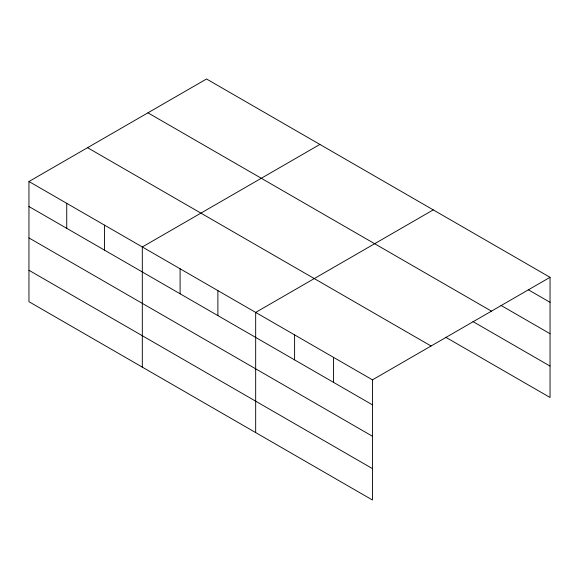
<?xml version="1.0" encoding="UTF-8"?>
<svg xmlns="http://www.w3.org/2000/svg" width="579" height="579" viewBox="0 0 579 579"><rect width="100%" height="100%" fill="white"/><g stroke="black" fill="none" stroke-linecap="round" stroke-linejoin="round"><path stroke-width="0.87" d="M28.95 181.517L372.463 379.846L372.463 500.01L28.95 301.688L28.95 181.517L206.537 78.99L550.05 277.312L550.05 397.484L445.714 337.246M319.897 144.439L142.311 246.965L142.311 367.137M433.258 209.88L255.672 312.414L255.672 432.578M372.463 379.846L550.05 277.312M528.251 289.732L550.05 302.318M500.994 305.401L550.05 333.721M147.935 112.825L491.448 311.147M472.963 321.577L550.05 366.08M87.552 147.681L431.066 346.01M28.95 206.522L372.463 404.851M28.95 237.926L372.463 436.255M28.95 270.284L372.463 468.606M333.533 357.366L333.533 382.372M294.602 334.886L294.602 359.892M217.885 290.6L217.885 315.606M180.098 268.779L180.098 293.785M104.524 225.151L104.524 250.157M66.737 203.33L66.737 228.336"/></g></svg>
